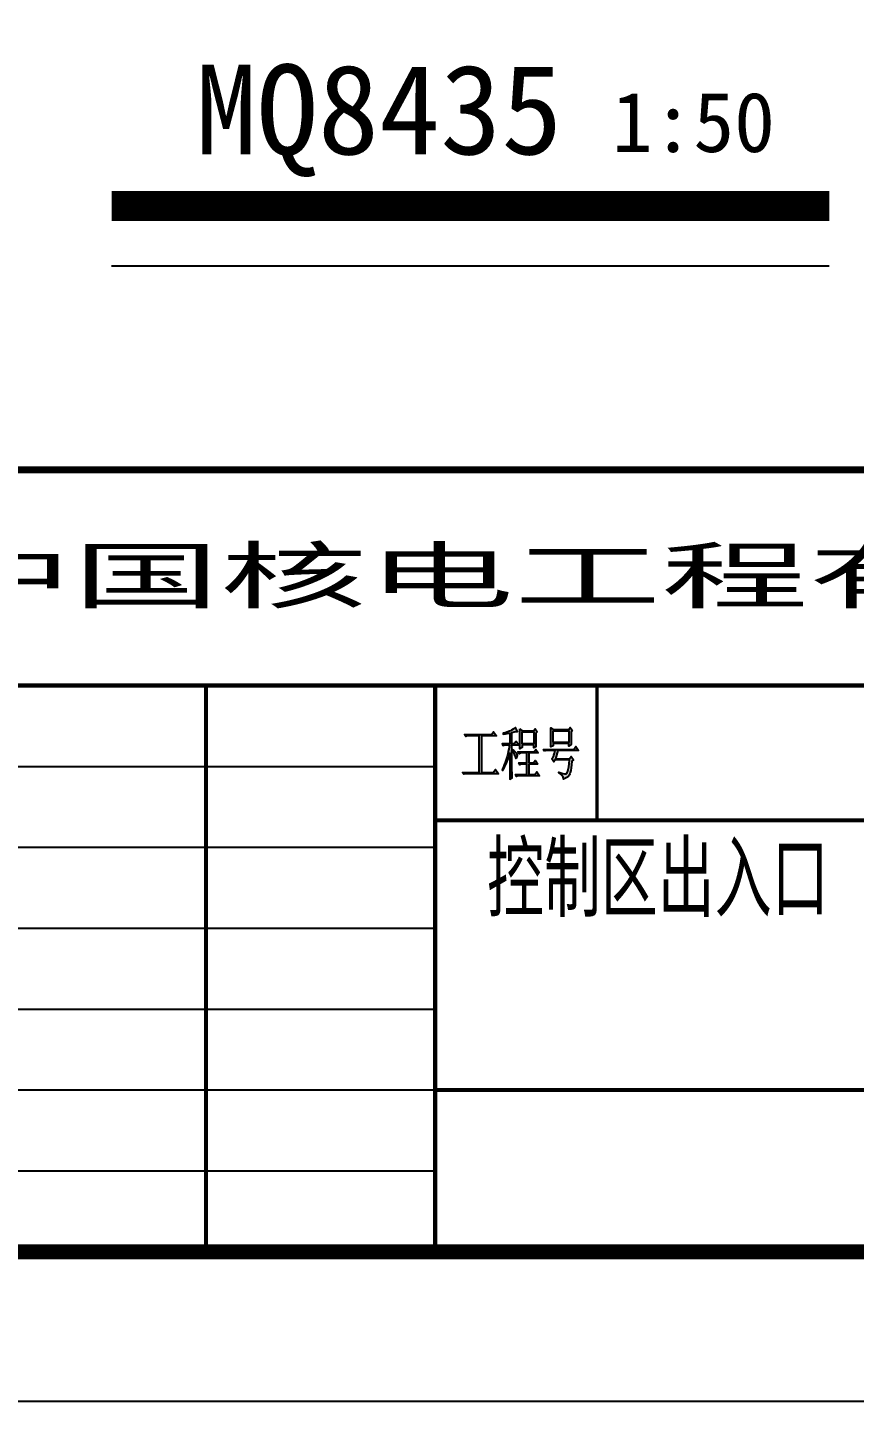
# Model space of a CAD drawing. Extents: x 458975 to 585950, y -118893 to 21149.
# Drawn here: x 571428 to 576949, y -118893 to -109721 of the extents above; entities that cross this region are included whole.
import ezdxf

# ---------------------------------------------------------------- set-up
doc = ezdxf.new("R2010")
doc.units = 0
doc.header["$LTSCALE"] = 1000
doc.header["$MEASUREMENT"] = 0
doc.layers.get('0').update_dxf_attribs({"linetype": 'CONTINUOUS'})
for name, color, linetype in [('1', 3, 'CONTINUOUS'), ('PUB_TEXT', 7, 'CONTINUOUS'), ('PUB_TITLE', 4, 'CONTINUOUS')]:
    doc.layers.add(name, color=color, linetype=linetype)
doc.styles.add('-华文新魏', font='stxinwei.ttf', dxfattribs={"width": 0.8})
doc.styles.add('-新宋体', font='NSimSun.ttf')
doc.styles.add('OCHINESE', font='TXT', dxfattribs={"width": 0.7, "height": 200, "bigfont": 'OCHINESE'})

msp = doc.modelspace()

# ---------------------------------------------------------------- hatches: boundary and pattern name
at = {"layer": '1'}
h = msp.add_hatch(color=256, dxfattribs=at)
h.paths.add_polyline_path([(574459.4, -114448.6), (574558, -114448.6), (574539.3, -114421.7), (574525.6, -114440.9), (574346.3, -114440.9), (574354.4, -114452.9), (574365.1, -114449.5), (574375.8, -114448.6), (574443.6, -114448.6), (574443.6, -114694.5), (574331.4, -114694.5), (574339.9, -114706.4), (574350.2, -114703), (574360.8, -114702.2), (574571.7, -114702.2), (574551.6, -114673.6), (574537.1, -114694.5), (574459.4, -114694.5)])
h.paths.add_polyline_path([(574662.2, -114583.1), (574661.8, -114557.9), (574661.8, -114545.9), (574670.3, -114558.3), (574676.7, -114571.1), (574681.8, -114584.4), (574683.1, -114588.2), (574688.7, -114600.6), (574694.6, -114596.7), (574695.5, -114594.2), (574698.1, -114580.1), (574694.2, -114566.4), (574693.4, -114565.6), (574686.5, -114557.9), (574677.1, -114550.2), (574665.2, -114542.1), (574661.8, -114540), (574661.8, -114510.1), (574706.2, -114510.1), (574689.1, -114486.2), (574677.6, -114502.4), (574661.8, -114502.4), (574661.8, -114427.7), (574677.1, -114423.8), (574688.7, -114421.3), (574697.2, -114420), (574699.8, -114420), (574686.1, -114393.1), (574679.7, -114399.5), (574670.3, -114405.9), (574657.9, -114412.7), (574651.5, -114415.7), (574639.2, -114420.9), (574628.1, -114425.1), (574617.4, -114428.5), (574607.6, -114431.1), (574604.1, -114432), (574604.1, -114437.9), (574618.7, -114435.8), (574630.6, -114434.1), (574640.9, -114432), (574648.5, -114430.7), (574648.5, -114502.4), (574596, -114502.4), (574604.1, -114514.8), (574613.5, -114510.1), (574645.1, -114510.1), (574643.4, -114523.7), (574640.9, -114538.2), (574637.4, -114553.6), (574633.6, -114569.4), (574629.3, -114586.5), (574625.5, -114600.1), (574621.2, -114614.2), (574616.5, -114628.3), (574611, -114642.4), (574605.4, -114656.9), (574599.5, -114671.4), (574596.9, -114676.6), (574599, -114681.3), (574612.7, -114658.2), (574619.1, -114645.8), (574625.1, -114632.6), (574630.6, -114618.9), (574636.2, -114604.8), (574641.3, -114589.9), (574646, -114574.5), (574648.5, -114565.6), (574648.1, -114586.5), (574648.1, -114691.5), (574647.7, -114705.2), (574647.7, -114718), (574647.3, -114729.9), (574647.3, -114739.7), (574663.1, -114729.1), (574663.1, -114723.5), (574662.6, -114715.8), (574662.6, -114694.5), (574662.2, -114680.8)])
h.paths.add_polyline_path([(574821.4, -114432), (574830.8, -114423), (574816.3, -114402.1), (574806.9, -114415.7), (574730.1, -114415.7), (574714.3, -114402.1), (574714.7, -114417.9), (574714.7, -114417.9), (574715.1, -114434.1), (574715.6, -114449.9), (574715.6, -114484), (574715.1, -114500.3), (574715.1, -114516.1), (574714.7, -114531.8), (574714.3, -114537), (574729.2, -114528), (574729.2, -114510.1), (574807.8, -114510.1), (574807.8, -114529.7), (574822.3, -114522), (574822.3, -114513.1), (574821.9, -114501.1), (574821.9, -114486.2), (574821.4, -114467.8)])
h.paths.add_polyline_path([(574729.2, -114423), (574807.8, -114423), (574807.8, -114502.4), (574729.2, -114502.4)], flags=16)
h.paths.add_polyline_path([(574774, -114563.9), (574838.1, -114563.9), (574821.4, -114540), (574809.9, -114556.6), (574700.6, -114556.6), (574709.2, -114568.6), (574718.6, -114563.9), (574760.4, -114563.9), (574760.4, -114630), (574707, -114630), (574715.6, -114642), (574725, -114637.7), (574760.4, -114637.7), (574760.4, -114708.1), (574685.3, -114708.1), (574693.4, -114720.1), (574704, -114716.7), (574714.3, -114715.4), (574845.8, -114715.4), (574827.8, -114690.2), (574815, -114708.1), (574774, -114708.1), (574774, -114637.7), (574833, -114637.7), (574816.3, -114613.4), (574804.8, -114630), (574774, -114630)])
h.paths.add_polyline_path([(575056.6, -114472.5), (575056.6, -114421.7), (575064.8, -114411), (575050.2, -114393.1), (575040.9, -114408), (574936.7, -114408), (574921.3, -114396.1), (574921.8, -114411.5), (574921.8, -114427.3), (574922.2, -114443.5), (574922.2, -114475.9), (574921.8, -114492.1), (574921.8, -114507.9), (574921.3, -114522.9), (574921.3, -114523.7), (574936.7, -114516.1), (574936.7, -114501.1), (575041.7, -114501.1), (575041.7, -114517.8), (575057.5, -114508.4), (575057.1, -114499.8), (575057.1, -114487.9)])
h.paths.add_polyline_path([(574936.7, -114415.7), (575041.7, -114415.7), (575041.7, -114493.4), (574936.7, -114493.4)], flags=16)
h.paths.add_polyline_path([(574967.4, -114547.6), (575107, -114547.6), (575087.8, -114520.7), (575074.1, -114540), (574871.8, -114540), (574880.3, -114551.9), (574889.7, -114547.6), (574949.5, -114547.6), (574946.1, -114564.7), (574942.2, -114579.2), (574941, -114583.5), (574934.1, -114596.7), (574928.6, -114603.1), (574941, -114624.1), (574950.4, -114610.4), (575046.8, -114610.4), (575044.3, -114635.6), (575041.3, -114656.5), (575038.3, -114673.1), (575034.9, -114686.4), (575031.5, -114694.9), (575027.9, -114700.2), (575020.8, -114702.6), (575011.8, -114702.6), (575000.7, -114700.5), (574987.5, -114696.2), (574975.5, -114691.5), (574974.7, -114697.5), (574987.5, -114706.4), (574997.3, -114715.8), (575003.7, -114725.7), (575006.7, -114735.9), (575007.1, -114738), (575019.9, -114732.9), (575029.3, -114727.8), (575031.5, -114726.1), (575040, -114718), (575046, -114709.4), (575048.5, -114703.5), (575051.1, -114693.6), (575054.1, -114680.4), (575057.1, -114662.9), (575060.1, -114642), (575062.6, -114619.4), (575073.3, -114609.1), (575057.5, -114586.5), (575046, -114603.1), (574952.5, -114603.1)])

# ---------------------------------------------------------------- linework, layer by layer
at = {"ltscale": 10, "const_width": 200}
msp.add_lwpolyline([(571989.6, -110913), (576779.8, -110913)], dxfattribs=at)
at = {"ltscale": 10}
msp.add_lwpolyline([(571989.6, -111313), (576779.8, -111313)], dxfattribs=at)
at = {"layer": '1'}
for p, q in [((568749.5, -114653.3), (574149.5, -114653.3)), ((569469.5, -115193.3), (574149.5, -115193.3)), ((568749.5, -115733.3), (574149.5, -115733.3)), ((569469.5, -116273.3), (574149.5, -116273.3)), ((568749.5, -116813.3), (574149.5, -116813.3)), ((568749.5, -117353.3), (574149.5, -117353.3))]:
    msp.add_line(p, q, dxfattribs=at)
at = {"layer": '1', "const_width": 45}
msp.add_lwpolyline([(568749.5, -112673.7), (584949.5, -112673.7), (584949.5, -117893.3), (568749.5, -117893.3)], close=True, dxfattribs=at)
at = {"layer": '1'}
for points, const_width in [([(568749.5, -114113.3), (584949.5, -114113.3)], 27), ([(572619.5, -114113.3), (572619.5, -117893.3)], 27), ([(574149.5, -114113.3), (574149.5, -117893.3)], 27), ([(575229.5, -114113.3), (575229.5, -115013.3)], 22.5), ([(574149.5, -115013.3), (584949.5, -115013.3)], 27), ([(574135.5, -116813.1), (582220, -116813.1)], 27)]:
    msp.add_lwpolyline(points, dxfattribs=dict(at, const_width=const_width))
for points in [[(574360.8, -114702.2), (574350.2, -114703), (574339.9, -114706.4), (574331.4, -114694.5), (574443.6, -114694.5), (574443.6, -114448.6), (574375.8, -114448.6), (574365.1, -114449.5), (574354.4, -114452.9), (574346.3, -114440.9), (574525.6, -114440.9), (574539.3, -114421.7), (574558, -114448.6), (574459.4, -114448.6), (574459.4, -114694.5), (574537.1, -114694.5), (574551.6, -114673.6), (574571.7, -114702.2)], [(574681.8, -114584.4), (574683.1, -114588.2), (574688.7, -114600.6), (574694.6, -114596.7), (574695.5, -114594.2), (574698.1, -114580.1), (574694.2, -114566.4), (574693.4, -114565.6), (574686.5, -114557.9), (574677.1, -114550.2), (574665.2, -114542.1), (574661.8, -114540), (574661.8, -114510.1), (574706.2, -114510.1), (574689.1, -114486.2), (574677.6, -114502.4), (574661.8, -114502.4), (574661.8, -114427.7), (574677.1, -114423.8), (574688.7, -114421.3), (574697.2, -114420), (574699.8, -114420), (574686.1, -114393.1), (574679.7, -114399.5), (574670.3, -114405.9), (574657.9, -114412.7), (574651.5, -114415.7), (574639.2, -114420.9), (574628.1, -114425.1), (574617.4, -114428.5), (574607.6, -114431.1), (574604.1, -114432), (574604.1, -114437.9), (574618.7, -114435.8), (574630.6, -114434.1), (574640.9, -114432), (574648.5, -114430.7), (574648.5, -114502.4), (574596, -114502.4), (574604.1, -114514.8), (574613.5, -114510.1), (574645.1, -114510.1), (574643.4, -114523.7), (574640.9, -114538.2), (574637.4, -114553.6), (574633.6, -114569.4), (574629.3, -114586.5), (574625.5, -114600.1), (574621.2, -114614.2), (574616.5, -114628.3), (574611, -114642.4), (574605.4, -114656.9), (574599.5, -114671.4), (574596.9, -114676.6), (574599, -114681.3), (574612.7, -114658.2), (574619.1, -114645.8), (574625.1, -114632.6), (574630.6, -114618.9), (574636.2, -114604.8), (574641.3, -114589.9), (574646, -114574.5), (574648.5, -114565.6), (574648.1, -114586.5), (574648.1, -114691.5), (574647.7, -114705.2), (574647.7, -114718), (574647.3, -114729.9), (574647.3, -114739.7), (574663.1, -114729.1), (574663.1, -114723.5), (574662.6, -114715.8), (574662.6, -114694.5), (574662.2, -114680.8), (574662.2, -114583.1), (574661.8, -114557.9), (574661.8, -114545.9), (574670.3, -114558.3), (574676.7, -114571.1)], [(574729.2, -114502.4), (574729.2, -114423), (574807.8, -114423), (574807.8, -114502.4)], [(574936.7, -114408), (575040.9, -114408), (575050.2, -114393.1), (575064.8, -114411), (575056.6, -114421.7), (575056.6, -114472.5), (575057.1, -114487.9), (575057.1, -114499.8), (575057.5, -114508.4), (575041.7, -114517.8), (575041.7, -114501.1), (574936.7, -114501.1), (574936.7, -114516.1), (574921.3, -114523.7), (574921.3, -114522.9), (574921.8, -114507.9), (574921.8, -114492.1), (574922.2, -114475.9), (574922.2, -114443.5), (574921.8, -114427.3), (574921.8, -114411.5), (574921.3, -114396.1)], [(574936.7, -114493.4), (574936.7, -114415.7), (575041.7, -114415.7), (575041.7, -114493.4)], [(574774, -114630), (574804.8, -114630), (574816.3, -114613.4), (574833, -114637.7), (574774, -114637.7), (574774, -114708.1), (574815, -114708.1), (574827.8, -114690.2), (574845.8, -114715.4), (574714.3, -114715.4), (574704, -114716.7), (574693.4, -114720.1), (574685.3, -114708.1), (574760.4, -114708.1), (574760.4, -114637.7), (574725, -114637.7), (574715.6, -114642), (574707, -114630), (574760.4, -114630), (574760.4, -114563.9), (574718.6, -114563.9), (574709.2, -114568.6), (574700.6, -114556.6), (574809.9, -114556.6), (574821.4, -114540), (574838.1, -114563.9), (574774, -114563.9)], [(574880.3, -114551.9), (574871.8, -114540), (575074.1, -114540), (575087.8, -114520.7), (575107, -114547.6), (574967.4, -114547.6), (574952.5, -114603.1), (575046, -114603.1), (575057.5, -114586.5), (575073.3, -114609.1), (575062.6, -114619.4), (575060.1, -114642), (575057.1, -114662.9), (575054.1, -114680.4), (575051.1, -114693.6), (575048.5, -114703.5), (575046, -114709.4), (575040, -114718), (575031.5, -114726.1), (575029.3, -114727.8), (575019.9, -114732.9), (575007.1, -114738), (575006.7, -114735.9), (575003.7, -114725.7), (574997.3, -114715.8), (574987.5, -114706.4), (574974.7, -114697.5), (574975.5, -114691.5), (574987.5, -114696.2), (575000.7, -114700.5), (575011.8, -114702.6), (575020.8, -114702.6), (575027.2, -114700.5), (575028, -114700), (575031.5, -114694.9), (575034.9, -114686.4), (575038.3, -114673.1), (575041.3, -114656.5), (575044.3, -114635.6), (575046.8, -114610.4), (574950.4, -114610.4), (574941, -114624.1), (574928.6, -114603.1), (574934.1, -114596.7), (574941, -114583.5), (574942.2, -114579.2), (574946.1, -114564.7), (574949.5, -114547.6), (574889.7, -114547.6)]]:
    msp.add_lwpolyline(points, close=True, dxfattribs=at)
for points in [[(574714.3, -114402.1), (574730.1, -114415.7), (574806.9, -114415.7), (574816.3, -114402.1), (574830.8, -114423), (574821.4, -114432), (574821.4, -114467.8), (574821.9, -114486.2), (574821.9, -114501.1), (574822.3, -114513.1), (574822.3, -114522), (574807.8, -114529.7), (574807.8, -114510.1), (574729.2, -114510.1), (574729.2, -114528), (574714.3, -114537), (574714.7, -114531.8), (574715.1, -114516.1), (574715.1, -114500.3), (574715.6, -114484), (574715.6, -114449.9), (574715.1, -114434.1), (574714.7, -114417.9)], [(574714.7, -114417.9), (574714.3, -114402.1)]]:
    msp.add_lwpolyline(points, dxfattribs=at)
at = {"layer": 'PUB_TITLE'}
msp.add_lwpolyline([(526549.5, -118893.3), (526549.5, -76893.3), (585949.5, -76893.3), (585949.5, -118893.3)], close=True, dxfattribs=at)
at = {"layer": 'PUB_TITLE', "const_width": 100}
msp.add_lwpolyline([(529049.5, -117893.3), (584949.5, -117893.3), (584949.5, -77893.3), (529049.5, -77893.3)], close=True, dxfattribs=at)

# ---------------------------------------------------------------- texts
at = {"layer": 'PUB_TEXT', "style": '-新宋体'}
for s, height, p in [('MQ8435', 600, (572550.3, -110568.1, 2789697.8)), ('1:50', 400, (575329.3, -110552.1, 2789697.8))]:
    msp.add_text(s, height=height, dxfattribs=at).set_placement(p)
at = {"layer": 'PUB_TEXT'}
for s, height, style, width, p in [('中国核电工程有限公司', 360, '-华文新魏', 2, (570748.3, -113559.3)), ('控制区出入口', 500, 'OCHINESE', 0.8, (574495.8, -115659.4))]:
    msp.add_text(s, height=height, dxfattribs=dict(at, style=style, width=width)).set_placement(p)

doc.saveas('drawing.dxf')
